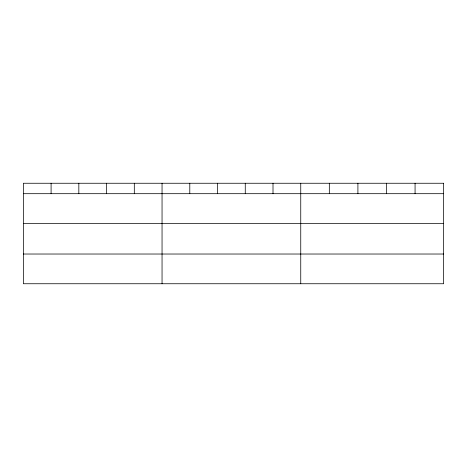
<?xml version="1.0" encoding="UTF-8"?>
<svg xmlns="http://www.w3.org/2000/svg" width="467" height="467" viewBox="0 0 467 467"><rect width="100%" height="100%" fill="white"/><g stroke="black" fill="none" stroke-linecap="round" stroke-linejoin="round"><path stroke-width="0.7" d="M23.35 193.688L443.65 193.688M23.35 223.407L443.65 223.407M23.35 254.025L443.65 254.025M415.07 183.257L415.07 193.688M386.489 183.257L386.489 193.688M357.909 183.257L357.909 193.688M329.328 183.257L329.328 193.688M300.748 183.257L300.748 283.743M273.008 183.257L273.008 193.688M245.268 183.257L245.268 193.688M217.529 183.257L217.529 193.688M189.789 183.257L189.789 193.688M162.049 183.257L162.049 283.743M134.309 183.257L134.309 193.688M106.569 183.257L106.569 193.688M78.83 183.257L78.83 193.688M51.09 183.257L51.09 193.688M443.65 183.257L23.35 183.257L23.35 283.743L443.65 283.743L443.65 183.257"/></g></svg>
